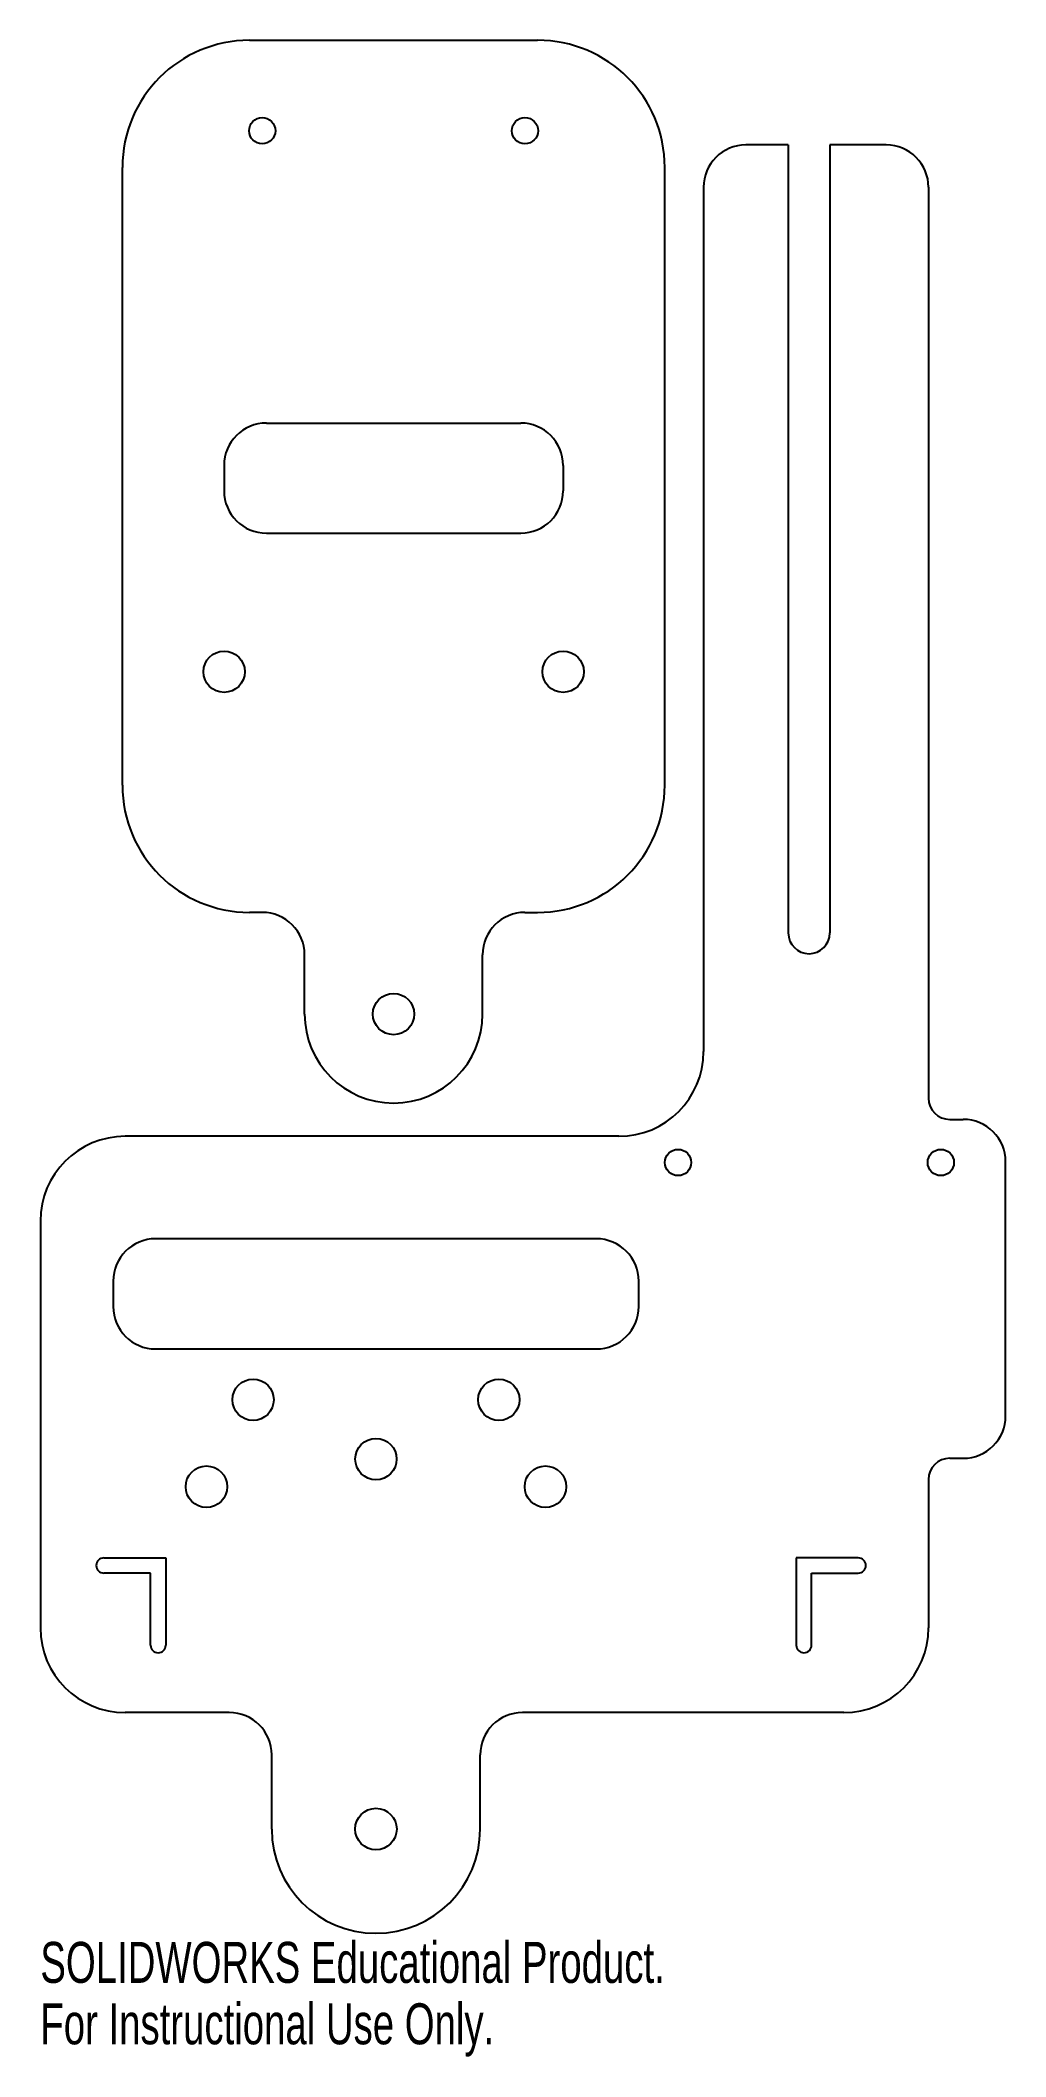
# Model space of a CAD drawing. Header units: millimetres. Extents: x -52 to 62, y -56 to 182.
import ezdxf

# ---------------------------------------------------------------- set-up
doc = ezdxf.new("R2010")
doc.units = ezdxf.units.MM
doc.styles.add('SLDTEXTSTYLE0', font='TXT', dxfattribs={"width": 0.7})

msp = doc.modelspace()

# ---------------------------------------------------------------- linework, layer by layer
at = {"color": 7, "linetype": 'Continuous', "lineweight": 25}
for p, q in [((-27.32, 182.35), (6.68, 182.35)), ((36.25, 170), (31.25, 170)), ((36.25, 170), (36.25, 77)), ((41.15, 170), (41.15, 77)), ((47.8, 170), (41.15, 170)), ((-42.32, 94.43), (-42.32, 167.35)), ((21.68, 94.43), (21.68, 167.35)), ((26.25, 165), (26.25, 63)), ((52.8, 165), (52.8, 57.5)), ((-25.32, 137.18), (4.68, 137.18)), ((-30.32, 132.18), (-30.32, 129.18)), ((9.68, 132.18), (9.68, 129.18)), ((-25.32, 124.18), (4.68, 124.18)), ((-25.82, 79.43), (-27.32, 79.43)), ((5.18, 79.43), (6.68, 79.43)), ((-20.82, 67.43), (-20.82, 74.43)), ((0.18, 67.43), (0.18, 74.43)), ((55.3, 55), (56.9, 55)), ((16.25, 53), (-42, 53)), ((61.9, 20), (61.9, 50)), ((-52, 43), (-52, -5)), ((13.6, 40.91), (-38.4, 40.91)), ((-43.4, 35.91), (-43.4, 32.91)), ((18.6, 32.91), (18.6, 35.91)), ((-38.4, 27.91), (13.6, 27.91)), ((55.3, 15), (56.9, 15)), ((52.8, 12.5), (52.8, -5)), ((-44.5, 3.25), (-37.2, 3.25)), ((-37.2, 3.25), (-37.2, -7.05)), ((44.5, 3.25), (37.2, 3.25)), ((37.2, 3.25), (37.2, -7.05)), ((-39, 1.45), (-44.5, 1.45)), ((-39, -7.05), (-39, 1.45)), ((39, -7.05), (39, 1.45)), ((39, 1.45), (44.5, 1.45)), ((-29.7, -15), (-42, -15)), ((42.8, -15), (4.9, -15)), ((-24.7, -28.75), (-24.7, -20)), ((-0.1, -28.75), (-0.1, -20))]:
    msp.add_line(p, q, dxfattribs=at)
for centre, radius in [((-25.82, 171.68), 1.55), ((5.18, 171.68), 1.55), ((-30.32, 107.83), 2.44), ((9.68, 107.83), 2.44), ((-10.32, 67.43), 2.44), ((23.25, 49.91), 1.55), ((54.25, 49.91), 1.55), ((-26.9, 21.91), 2.44), ((2.1, 21.91), 2.44), ((-12.4, 14.91), 2.44), ((-32.4, 11.65), 2.45), ((7.6, 11.65), 2.45), ((-12.4, -28.75), 2.45)]:
    msp.add_circle(centre, radius, dxfattribs=at)
for centre, radius, start, end in [((-27.32, 167.35), 15, 90, 180), ((6.68, 167.35), 15, 0, 90), ((31.25, 165), 5, 90, 180), ((47.8, 165), 5, 0, 90), ((-25.32, 132.18), 5, 90, 180), ((4.68, 132.18), 5, 0, 90), ((-25.32, 129.18), 5, 180, 270), ((4.68, 129.18), 5, 270, 0), ((-27.32, 94.43), 15, 180, 270), ((6.68, 94.43), 15, 270, 0), ((-25.82, 74.43), 5, 0, 90), ((5.18, 74.43), 5, 90, 180), ((38.7, 77), 2.45, 180, 0), ((-10.32, 67.43), 10.5, 180, 0), ((16.25, 63), 10, 270, 0), ((55.3, 57.5), 2.5, 180, 270), ((56.9, 50), 5, 0, 90), ((-42, 43), 10, 90, 180), ((-38.4, 35.91), 5, 90, 180), ((13.6, 35.91), 5, 0, 90), ((-38.4, 32.91), 5, 180, 270), ((13.6, 32.91), 5, 270, 0), ((56.9, 20), 5, 270, 0), ((55.3, 12.5), 2.5, 90, 180), ((-44.5, 2.35), 0.9, 90, 270), ((44.5, 2.35), 0.9, 270, 90), ((-42, -5), 10, 180, 270), ((-38.1, -7.05), 0.9, 180, 0), ((38.1, -7.05), 0.9, 180, 0), ((42.8, -5), 10, 270, 0), ((-29.7, -20), 5, 0, 90), ((4.9, -20), 5, 90, 180), ((-12.4, -28.75), 12.3, 180, 0)]:
    msp.add_arc(centre, radius, start, end, dxfattribs=at)

# ---------------------------------------------------------------- texts
at = {"color": 7, "linetype": 'Continuous', "char_height": 4.8336, "attachment_point": 1, "style": 'SLDTEXTSTYLE0'}
for s, insert in [('SOLIDWORKS Educational Product.', (-52, -42.07)), ('For Instructional Use Only.', (-52, -49.32))]:
    msp.add_mtext(s, dxfattribs=dict(at, insert=insert))

doc.saveas('drawing.dxf')
